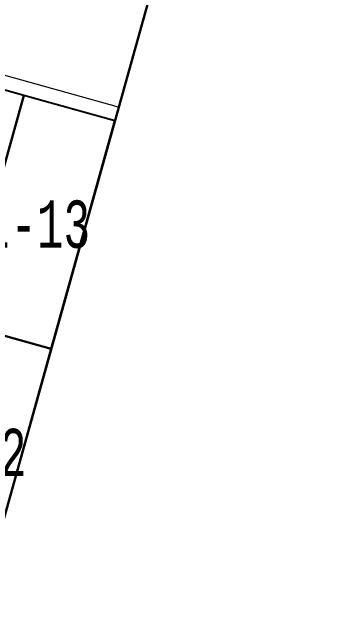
# Model space of a CAD drawing. Header units: millimetres. Extents: x 474016 to 477875, y 2288607 to 2292200.
# Drawn here: x 474572.2 to 474605.8, y 2288931.4 to 2288996.6 of the extents above; entities that cross this region are included whole.
import ezdxf
from ezdxf.enums import TextEntityAlignment as Align

# ---------------------------------------------------------------- set-up
doc = ezdxf.new("R2010")
doc.units = ezdxf.units.MM
doc.header["$LTSCALE"] = 50
doc.layers.add('BANQUETA', color=251, linetype='Continuous', lineweight=5)
for name, color, linetype in [('CVL_LOTIF', 1, 'Continuous'), ('POLIG. FISICO-TOPOGRAF', 194, 'Continuous'), ('POLIGONALGRAL', 7, 'Continuous')]:
    doc.layers.add(name, color=color, linetype=linetype)
doc.layers.add('MZ Y LT', color=7, linetype='Continuous', lineweight=13, true_color=0x0d2bf2)
doc.styles.add('MONOTXT4', font='MONOTXT4.shx', dxfattribs={"width": 0.55})

msp = doc.modelspace()

# ---------------------------------------------------------------- linework, layer by layer
msp.add_line((474519.469, 2288757.839), (474693.544, 2289380.89))
at = {"layer": 'BANQUETA'}
msp.add_lwpolyline([(474583.388, 2288986.619), (474462.999, 2289020.255, 0.414214), (474460.534, 2289018.867), (474447.349, 2288971.674, 0.414214), (474448.737, 2288969.21), (474569.127, 2288935.574)], format="xyb", dxfattribs=at)
at = {"layer": 'CVL_LOTIF'}
for points in [[(474573.353, 2288987.866), (474563.722, 2288990.556), (474556.995, 2288966.479), (474566.626, 2288963.788)], [(474582.985, 2288985.175), (474573.353, 2288987.866), (474566.626, 2288963.788), (474576.257, 2288961.097)], [(474576.257, 2288961.097), (474566.626, 2288963.788), (474559.899, 2288939.71), (474569.53, 2288937.019)]]:
    msp.add_lwpolyline(points, close=True, dxfattribs=at)
at = {"layer": 'POLIG. FISICO-TOPOGRAF'}
msp.add_lwpolyline([(474142.508, 2288807.157), (474015.964, 2288823.713), (474235.189, 2289764.407), (474514.9, 2290677.025), (474993.885, 2291112.494), (475533.744, 2290888.924), (474404.538, 2289616.523), (474693.544, 2289380.89), (474519.469, 2288757.839), (474392.255, 2288774.482)], dxfattribs=at)
at = {"layer": 'POLIGONALGRAL', "color": 3}
msp.add_lwpolyline([(474015.964, 2288823.713), (474235.189, 2289764.407), (474345.027, 2290122.777), (474674.083, 2289920.248), (474404.538, 2289616.523), (474693.544, 2289380.89), (474519.469, 2288757.839)], close=True, dxfattribs=at)

# ---------------------------------------------------------------- texts
at = {"layer": 'MZ Y LT', "lineweight": 13, "style": 'MONOTXT4', "width": 0.65}
for s, p in [('L-13', (474574.746, 2288974.267)), ('L-12', (474568.018, 2288950.189))]:
    msp.add_text(s, height=5, dxfattribs=at).set_placement(p, align=Align.MIDDLE)

doc.saveas('drawing.dxf')
